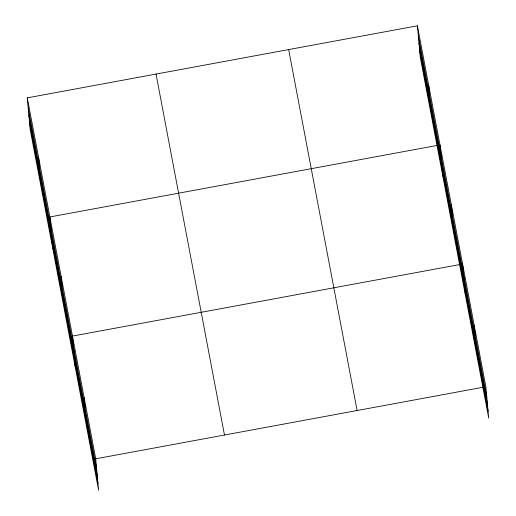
<?xml version="1.0" encoding="UTF-8"?>
<svg xmlns="http://www.w3.org/2000/svg" width="516" height="516" viewBox="0 0 516 516"><rect width="100%" height="100%" fill="white"/><g stroke="black" fill="none" stroke-linecap="round" stroke-linejoin="round"><path stroke-width="0.77" d="M27.284 97.853L95.737 458.801L98.595 490.2L30.141 129.252L27.284 97.853L417.405 25.8L485.859 386.748L488.717 418.147L420.263 57.199L417.405 25.8M437.639 145.344L49.871 216.965L52.729 248.364M95.737 458.801L483.505 387.181M418.347 36.133L486.801 397.081M418.979 43.086L487.433 404.034M419.631 50.246L488.084 411.194M288.663 49.581L357.117 410.523M156.025 74.078L224.479 435.02M28.225 108.192L96.679 469.134M28.857 115.139L97.311 476.087M29.509 122.305L97.963 483.247M474.223 325.383L475.165 335.723M465.445 295.423L462.588 264.024L72.466 336.077L75.323 367.476M451.287 204.471L452.229 214.804M439.993 144.912L442.851 176.311M428.699 85.359L429.641 95.692M84.102 397.443L85.043 407.775M61.172 276.524L62.107 286.857M38.577 157.412L39.519 167.745"/></g></svg>
